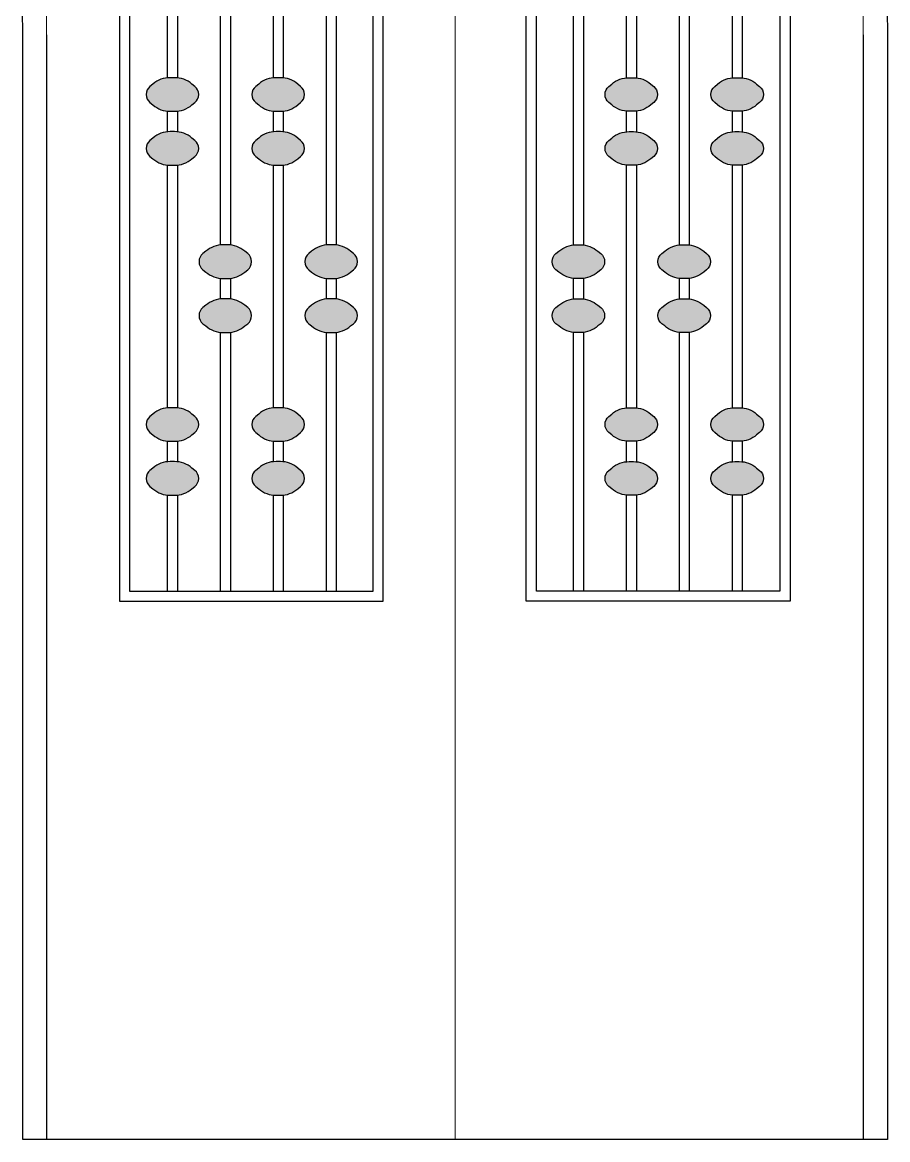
# Model space of a CAD drawing. Header units: millimetres. Extents: x 35877 to 3066687, y -650199 to -40525.
# Drawn here: x 147393.52 to 147429.53, y -180547.59 to -180501.09 of the extents above; entities that cross this region are included whole.
import ezdxf

# ---------------------------------------------------------------- set-up
doc = ezdxf.new("R2010")
doc.units = ezdxf.units.MM
doc.header["$MEASUREMENT"] = 0
for name, color, linetype, lineweight in [('A8_FURNITURE', 32, 'Continuous', 30), ('doors', 36, 'Continuous', 15), ('Elevation 4.5', 206, 'Continuous', 5), ('wall', 7, 'Continuous', 30)]:
    doc.layers.add(name, color=color, linetype=linetype, lineweight=lineweight)

msp = doc.modelspace()

# ---------------------------------------------------------------- hatches: boundary and pattern name
at = {"layer": 'Elevation 4.5', "lineweight": 0, "true_color": 0x000000, "transparency": 33554628}
h = msp.add_hatch(color=18, dxfattribs=at)
h.dxf.hatch_style = 1
h.paths.add_polyline_path([(147398.67, -180504.097, -0.233569), (147398.831, -180503.758), (147398.953, -180503.661, -0.186647), (147399.672, -180503.394), (147399.855, -180503.394, -0.186647), (147400.574, -180503.661), (147400.696, -180503.758, -0.229438), (147400.857, -180504.09, -0.233569), (147400.696, -180504.428), (147400.574, -180504.525, -0.186647), (147399.855, -180504.793), (147399.672, -180504.793, -0.186647), (147398.953, -180504.525), (147398.831, -180504.428, -0.229438)])
h = msp.add_hatch(color=18, dxfattribs=at)
h.dxf.hatch_style = 1
h.paths.add_polyline_path([(147403.074, -180504.097, -0.233569), (147403.234, -180503.758), (147403.357, -180503.661, -0.186647), (147404.076, -180503.394), (147404.259, -180503.394, -0.186647), (147404.978, -180503.661), (147405.1, -180503.758, -0.229438), (147405.261, -180504.09, -0.233569), (147405.1, -180504.428), (147404.978, -180504.525, -0.186647), (147404.259, -180504.793), (147404.076, -180504.793, -0.186647), (147403.357, -180504.525), (147403.234, -180504.428, -0.229438)])
h = msp.add_hatch(color=18, dxfattribs=at)
h.dxf.hatch_style = 1
h.paths.add_polyline_path([(147419.955, -180504.097, 0.233569), (147419.794, -180503.758), (147419.672, -180503.661, 0.186647), (147418.953, -180503.394), (147418.77, -180503.394, 0.186647), (147418.051, -180503.661), (147417.928, -180503.758, 0.229438), (147417.768, -180504.09, 0.233569), (147417.928, -180504.428), (147418.051, -180504.525, 0.186647), (147418.77, -180504.793), (147418.953, -180504.793, 0.186647), (147419.672, -180504.525), (147419.794, -180504.428, 0.229438)])
h = msp.add_hatch(color=18, dxfattribs=at)
h.dxf.hatch_style = 1
h.paths.add_polyline_path([(147424.359, -180504.097, 0.233569), (147424.198, -180503.758), (147424.076, -180503.661, 0.186647), (147423.357, -180503.394), (147423.174, -180503.394, 0.186647), (147422.455, -180503.661), (147422.332, -180503.758, 0.229438), (147422.172, -180504.09, 0.233569), (147422.332, -180504.428), (147422.455, -180504.525, 0.186647), (147423.174, -180504.793), (147423.357, -180504.793, 0.186647), (147424.076, -180504.525), (147424.198, -180504.428, 0.229438)])
h = msp.add_hatch(color=18, dxfattribs=at)
h.dxf.hatch_style = 1
h.paths.add_polyline_path([(147398.67, -180506.341, -0.233569), (147398.831, -180506.003), (147398.953, -180505.906, -0.186647), (147399.672, -180505.639), (147399.855, -180505.639, -0.186647), (147400.574, -180505.906), (147400.696, -180506.003, -0.229438), (147400.857, -180506.335, -0.233569), (147400.696, -180506.673), (147400.574, -180506.77, -0.186647), (147399.855, -180507.038), (147399.672, -180507.038, -0.186647), (147398.953, -180506.77), (147398.831, -180506.673, -0.229438)])
h = msp.add_hatch(color=18, dxfattribs=at)
h.dxf.hatch_style = 1
h.paths.add_polyline_path([(147403.074, -180506.341, -0.233569), (147403.234, -180506.003), (147403.357, -180505.906, -0.186647), (147404.076, -180505.639), (147404.259, -180505.639, -0.186647), (147404.978, -180505.906), (147405.1, -180506.003, -0.229438), (147405.261, -180506.335, -0.233569), (147405.1, -180506.673), (147404.978, -180506.77, -0.186647), (147404.259, -180507.038), (147404.076, -180507.038, -0.186647), (147403.357, -180506.77), (147403.234, -180506.673, -0.229438)])
h = msp.add_hatch(color=18, dxfattribs=at)
h.dxf.hatch_style = 1
h.paths.add_polyline_path([(147419.955, -180506.341, 0.233569), (147419.794, -180506.003), (147419.672, -180505.906, 0.186647), (147418.953, -180505.639), (147418.77, -180505.639, 0.186647), (147418.051, -180505.906), (147417.928, -180506.003, 0.229438), (147417.768, -180506.335, 0.233569), (147417.928, -180506.673), (147418.051, -180506.77, 0.186647), (147418.77, -180507.038), (147418.953, -180507.038, 0.186647), (147419.672, -180506.77), (147419.794, -180506.673, 0.229438)])
h = msp.add_hatch(color=18, dxfattribs=at)
h.dxf.hatch_style = 1
h.paths.add_polyline_path([(147424.359, -180506.341, 0.233569), (147424.198, -180506.003), (147424.076, -180505.906, 0.186647), (147423.357, -180505.639), (147423.174, -180505.639, 0.186647), (147422.455, -180505.906), (147422.332, -180506.003, 0.229438), (147422.172, -180506.335, 0.233569), (147422.332, -180506.673), (147422.455, -180506.77, 0.186647), (147423.174, -180507.038), (147423.357, -180507.038, 0.186647), (147424.076, -180506.77), (147424.198, -180506.673, 0.229438)])
h = msp.add_hatch(color=18, dxfattribs=at)
h.dxf.hatch_style = 1
h.paths.add_polyline_path([(147400.872, -180511.054, -0.233569), (147401.033, -180510.716), (147401.155, -180510.619, -0.186647), (147401.874, -180510.352), (147402.057, -180510.352, -0.186647), (147402.776, -180510.619), (147402.898, -180510.716, -0.229438), (147403.059, -180511.048, -0.233569), (147402.898, -180511.386), (147402.776, -180511.483, -0.186647), (147402.057, -180511.751), (147401.874, -180511.751, -0.186647), (147401.155, -180511.483), (147401.033, -180511.386, -0.229438)])
h = msp.add_hatch(color=18, dxfattribs=at)
h.dxf.hatch_style = 1
h.paths.add_polyline_path([(147405.276, -180511.054, -0.233569), (147405.436, -180510.716), (147405.559, -180510.619, -0.186647), (147406.278, -180510.352), (147406.461, -180510.352, -0.186647), (147407.18, -180510.619), (147407.302, -180510.716, -0.229438), (147407.463, -180511.048, -0.233569), (147407.302, -180511.386), (147407.18, -180511.483, -0.186647), (147406.461, -180511.751), (147406.278, -180511.751, -0.186647), (147405.559, -180511.483), (147405.436, -180511.386, -0.229438)])
h = msp.add_hatch(color=18, dxfattribs=at)
h.dxf.hatch_style = 1
h.paths.add_polyline_path([(147417.753, -180511.054, 0.233569), (147417.592, -180510.716), (147417.47, -180510.619, 0.186647), (147416.751, -180510.352), (147416.568, -180510.352, 0.186647), (147415.849, -180510.619), (147415.727, -180510.716, 0.229438), (147415.566, -180511.048, 0.233569), (147415.727, -180511.386), (147415.849, -180511.483, 0.186647), (147416.568, -180511.751), (147416.751, -180511.751, 0.186647), (147417.47, -180511.483), (147417.592, -180511.386, 0.229438)])
h = msp.add_hatch(color=18, dxfattribs=at)
h.dxf.hatch_style = 1
h.paths.add_polyline_path([(147422.157, -180511.054, 0.233569), (147421.996, -180510.716), (147421.874, -180510.619, 0.186647), (147421.155, -180510.352), (147420.972, -180510.352, 0.186647), (147420.253, -180510.619), (147420.13, -180510.716, 0.229438), (147419.97, -180511.048, 0.233569), (147420.13, -180511.386), (147420.253, -180511.483, 0.186647), (147420.972, -180511.751), (147421.155, -180511.751, 0.186647), (147421.874, -180511.483), (147421.996, -180511.386, 0.229438)])
h = msp.add_hatch(color=18, dxfattribs=at)
h.dxf.hatch_style = 1
h.paths.add_polyline_path([(147400.872, -180513.299, -0.233569), (147401.033, -180512.961), (147401.155, -180512.864, -0.186647), (147401.874, -180512.597), (147402.057, -180512.597, -0.186647), (147402.776, -180512.864), (147402.898, -180512.961, -0.229438), (147403.059, -180513.293, -0.233569), (147402.898, -180513.631), (147402.776, -180513.728, -0.186647), (147402.057, -180513.996), (147401.874, -180513.996, -0.186647), (147401.155, -180513.728), (147401.033, -180513.631, -0.229438)])
h = msp.add_hatch(color=18, dxfattribs=at)
h.dxf.hatch_style = 1
h.paths.add_polyline_path([(147405.276, -180513.299, -0.233569), (147405.436, -180512.961), (147405.559, -180512.864, -0.186647), (147406.278, -180512.597), (147406.461, -180512.597, -0.186647), (147407.18, -180512.864), (147407.302, -180512.961, -0.229438), (147407.463, -180513.293, -0.233569), (147407.302, -180513.631), (147407.18, -180513.728, -0.186647), (147406.461, -180513.996), (147406.278, -180513.996, -0.186647), (147405.559, -180513.728), (147405.436, -180513.631, -0.229438)])
h = msp.add_hatch(color=18, dxfattribs=at)
h.dxf.hatch_style = 1
h.paths.add_polyline_path([(147417.753, -180513.299, 0.233569), (147417.592, -180512.961), (147417.47, -180512.864, 0.186647), (147416.751, -180512.597), (147416.568, -180512.597, 0.186647), (147415.849, -180512.864), (147415.727, -180512.961, 0.229438), (147415.566, -180513.293, 0.233569), (147415.727, -180513.631), (147415.849, -180513.728, 0.186647), (147416.568, -180513.996), (147416.751, -180513.996, 0.186647), (147417.47, -180513.728), (147417.592, -180513.631, 0.229438)])
h = msp.add_hatch(color=18, dxfattribs=at)
h.dxf.hatch_style = 1
h.paths.add_polyline_path([(147422.157, -180513.299, 0.233569), (147421.996, -180512.961), (147421.874, -180512.864, 0.186647), (147421.155, -180512.597), (147420.972, -180512.597, 0.186647), (147420.253, -180512.864), (147420.13, -180512.961, 0.229438), (147419.97, -180513.293, 0.233569), (147420.13, -180513.631), (147420.253, -180513.728, 0.186647), (147420.972, -180513.996), (147421.155, -180513.996, 0.186647), (147421.874, -180513.728), (147421.996, -180513.631, 0.229438)])
h = msp.add_hatch(color=18, dxfattribs=at)
h.dxf.hatch_style = 1
h.paths.add_polyline_path([(147398.67, -180517.83, -0.233569), (147398.831, -180517.491), (147398.953, -180517.395, -0.186647), (147399.672, -180517.127), (147399.855, -180517.127, -0.186647), (147400.574, -180517.395), (147400.696, -180517.491, -0.229438), (147400.857, -180517.823, -0.233569), (147400.696, -180518.162), (147400.574, -180518.258, -0.186647), (147399.855, -180518.526), (147399.672, -180518.526, -0.186647), (147398.953, -180518.258), (147398.831, -180518.162, -0.229438)])
h = msp.add_hatch(color=18, dxfattribs=at)
h.dxf.hatch_style = 1
h.paths.add_polyline_path([(147403.074, -180517.83, -0.233569), (147403.234, -180517.491), (147403.357, -180517.395, -0.186647), (147404.076, -180517.127), (147404.259, -180517.127, -0.186647), (147404.978, -180517.395), (147405.1, -180517.491, -0.229438), (147405.261, -180517.823, -0.233569), (147405.1, -180518.162), (147404.978, -180518.258, -0.186647), (147404.259, -180518.526), (147404.076, -180518.526, -0.186647), (147403.357, -180518.258), (147403.234, -180518.162, -0.229438)])
h = msp.add_hatch(color=18, dxfattribs=at)
h.dxf.hatch_style = 1
h.paths.add_polyline_path([(147419.955, -180517.83, 0.233569), (147419.794, -180517.491), (147419.672, -180517.395, 0.186647), (147418.953, -180517.127), (147418.77, -180517.127, 0.186647), (147418.051, -180517.395), (147417.928, -180517.491, 0.229438), (147417.768, -180517.823, 0.233569), (147417.928, -180518.162), (147418.051, -180518.258, 0.186647), (147418.77, -180518.526), (147418.953, -180518.526, 0.186647), (147419.672, -180518.258), (147419.794, -180518.162, 0.229438)])
h = msp.add_hatch(color=18, dxfattribs=at)
h.dxf.hatch_style = 1
h.paths.add_polyline_path([(147424.359, -180517.83, 0.233569), (147424.198, -180517.491), (147424.076, -180517.395, 0.186647), (147423.357, -180517.127), (147423.174, -180517.127, 0.186647), (147422.455, -180517.395), (147422.332, -180517.491, 0.229438), (147422.172, -180517.823, 0.233569), (147422.332, -180518.162), (147422.455, -180518.258, 0.186647), (147423.174, -180518.526), (147423.357, -180518.526, 0.186647), (147424.076, -180518.258), (147424.198, -180518.162, 0.229438)])
h = msp.add_hatch(color=18, dxfattribs=at)
h.dxf.hatch_style = 1
h.paths.add_polyline_path([(147398.67, -180520.075, -0.233569), (147398.831, -180519.736), (147398.953, -180519.639, -0.186647), (147399.672, -180519.372), (147399.855, -180519.372, -0.186647), (147400.574, -180519.639), (147400.696, -180519.736, -0.229438), (147400.857, -180520.068, -0.233569), (147400.696, -180520.406), (147400.574, -180520.503, -0.186647), (147399.855, -180520.771), (147399.672, -180520.771, -0.186647), (147398.953, -180520.503), (147398.831, -180520.406, -0.229438)])
h = msp.add_hatch(color=18, dxfattribs=at)
h.dxf.hatch_style = 1
h.paths.add_polyline_path([(147403.074, -180520.075, -0.233569), (147403.234, -180519.736), (147403.357, -180519.639, -0.186647), (147404.076, -180519.372), (147404.259, -180519.372, -0.186647), (147404.978, -180519.639), (147405.1, -180519.736, -0.229438), (147405.261, -180520.068, -0.233569), (147405.1, -180520.406), (147404.978, -180520.503, -0.186647), (147404.259, -180520.771), (147404.076, -180520.771, -0.186647), (147403.357, -180520.503), (147403.234, -180520.406, -0.229438)])
h = msp.add_hatch(color=18, dxfattribs=at)
h.dxf.hatch_style = 1
h.paths.add_polyline_path([(147419.955, -180520.075, 0.233569), (147419.794, -180519.736), (147419.672, -180519.639, 0.186647), (147418.953, -180519.372), (147418.77, -180519.372, 0.186647), (147418.051, -180519.639), (147417.928, -180519.736, 0.229438), (147417.768, -180520.068, 0.233569), (147417.928, -180520.406), (147418.051, -180520.503, 0.186647), (147418.77, -180520.771), (147418.953, -180520.771, 0.186647), (147419.672, -180520.503), (147419.794, -180520.406, 0.229438)])
h = msp.add_hatch(color=18, dxfattribs=at)
h.dxf.hatch_style = 1
h.paths.add_polyline_path([(147424.359, -180520.075, 0.233569), (147424.198, -180519.736), (147424.076, -180519.639, 0.186647), (147423.357, -180519.372), (147423.174, -180519.372, 0.186647), (147422.455, -180519.639), (147422.332, -180519.736, 0.229438), (147422.172, -180520.068, 0.233569), (147422.332, -180520.406), (147422.455, -180520.503, 0.186647), (147423.174, -180520.771), (147423.357, -180520.771, 0.186647), (147424.076, -180520.503), (147424.198, -180520.406, 0.229438)])

# ---------------------------------------------------------------- linework, layer by layer
at = {"layer": 'A8_FURNITURE', "color": 18, "lineweight": 0, "true_color": 0x000000, "transparency": 33554687}
for points in [[(147394.519, -180455.591), (147411.536, -180455.591), (147411.536, -180547.591), (147394.519, -180547.591)], [(147411.536, -180547.591), (147428.51, -180547.591), (147428.51, -180455.591), (147411.536, -180455.591)]]:
    msp.add_lwpolyline(points, close=True, dxfattribs=at)
at = {"layer": 'doors', "transparency": 33554687}
msp.add_lwpolyline([(147394.54, -180547.591), (147394.519, -180455.591), (147428.51, -180455.591), (147428.531, -180547.591)], close=True, dxfattribs=at)
at = {"layer": 'Elevation 4.5', "color": 18, "lineweight": 30, "true_color": 0x000000, "transparency": 33554687}
for p, q in [((147399.552, -180493.304), (147399.552, -180503.403)), ((147399.975, -180493.304), (147399.975, -180503.403)), ((147403.956, -180493.304), (147403.956, -180503.403)), ((147404.379, -180493.304), (147404.379, -180503.403)), ((147418.65, -180493.304), (147418.65, -180503.403)), ((147419.073, -180493.304), (147419.073, -180503.403)), ((147423.054, -180493.304), (147423.054, -180503.403)), ((147423.477, -180493.304), (147423.477, -180503.403)), ((147401.754, -180500.104), (147401.754, -180510.357)), ((147402.177, -180500.104), (147402.177, -180510.357)), ((147406.158, -180500.104), (147406.158, -180510.357)), ((147406.581, -180500.104), (147406.581, -180510.357)), ((147416.448, -180500.104), (147416.448, -180510.357)), ((147416.871, -180500.104), (147416.871, -180510.357)), ((147420.852, -180500.104), (147420.852, -180510.357)), ((147421.275, -180500.104), (147421.275, -180510.357)), ((147399.552, -180504.787), (147399.552, -180505.644)), ((147399.975, -180504.787), (147399.975, -180505.644)), ((147403.956, -180504.787), (147403.956, -180505.644)), ((147404.379, -180504.787), (147404.379, -180505.644)), ((147418.65, -180504.787), (147418.65, -180505.644)), ((147419.073, -180504.787), (147419.073, -180505.644)), ((147423.054, -180504.787), (147423.054, -180505.644)), ((147423.477, -180504.787), (147423.477, -180505.644)), ((147399.552, -180507.032), (147399.552, -180517.132)), ((147399.975, -180507.032), (147399.975, -180517.132)), ((147403.956, -180507.032), (147403.956, -180517.132)), ((147404.379, -180507.032), (147404.379, -180517.132)), ((147418.65, -180507.032), (147418.65, -180517.132)), ((147419.073, -180507.032), (147419.073, -180517.132)), ((147423.054, -180507.032), (147423.054, -180517.132)), ((147423.477, -180507.032), (147423.477, -180517.132)), ((147401.754, -180511.745), (147401.754, -180512.602)), ((147402.177, -180511.745), (147402.177, -180512.602)), ((147406.158, -180511.745), (147406.158, -180512.602)), ((147406.581, -180511.745), (147406.581, -180512.602)), ((147416.448, -180511.745), (147416.448, -180512.602)), ((147416.871, -180511.745), (147416.871, -180512.602)), ((147420.852, -180511.745), (147420.852, -180512.602)), ((147421.275, -180511.745), (147421.275, -180512.602)), ((147401.754, -180513.99), (147401.754, -180524.761)), ((147402.177, -180513.99), (147402.177, -180524.761)), ((147406.158, -180513.99), (147406.158, -180524.761)), ((147406.581, -180513.99), (147406.581, -180524.761)), ((147416.448, -180513.99), (147416.448, -180524.761)), ((147416.871, -180513.99), (147416.871, -180524.761)), ((147420.852, -180513.99), (147420.852, -180524.761)), ((147421.275, -180513.99), (147421.275, -180524.761)), ((147399.552, -180518.521), (147399.552, -180519.377)), ((147399.975, -180518.521), (147399.975, -180519.377)), ((147403.956, -180518.521), (147403.956, -180519.377)), ((147404.379, -180518.521), (147404.379, -180519.377)), ((147418.65, -180518.521), (147418.65, -180519.377)), ((147419.073, -180518.521), (147419.073, -180519.377)), ((147423.054, -180518.521), (147423.054, -180519.377)), ((147423.477, -180518.521), (147423.477, -180519.377)), ((147399.552, -180520.766), (147399.552, -180524.761)), ((147399.975, -180520.766), (147399.975, -180524.761)), ((147403.956, -180520.766), (147403.956, -180524.761)), ((147404.379, -180520.766), (147404.379, -180524.761)), ((147418.65, -180520.766), (147418.65, -180524.761)), ((147419.073, -180520.766), (147419.073, -180524.761)), ((147423.054, -180520.766), (147423.054, -180524.761)), ((147423.477, -180520.766), (147423.477, -180524.761))]:
    msp.add_line(p, q, dxfattribs=at)
for points in [[(147397.561, -180525.184), (147408.536, -180525.184), (147408.536, -180469.44), (147397.561, -180469.44)], [(147425.467, -180525.184), (147414.493, -180525.184), (147414.493, -180469.44), (147425.467, -180469.44)], [(147397.984, -180524.761), (147408.113, -180524.761), (147408.113, -180469.863), (147397.984, -180469.863)], [(147425.044, -180524.761), (147414.916, -180524.761), (147414.916, -180469.863), (147425.044, -180469.863)]]:
    msp.add_lwpolyline(points, close=True, dxfattribs=at)
for points in [[(147398.67, -180504.09), (147398.67, -180504.097, 0.229438), (147398.831, -180504.428), (147398.953, -180504.525, 0.186647), (147399.672, -180504.793), (147399.855, -180504.793, 0.186647), (147400.574, -180504.525), (147400.696, -180504.428, 0.229438), (147400.857, -180504.097), (147400.857, -180504.09, 0.229438), (147400.696, -180503.758), (147400.574, -180503.661, 0.186647), (147399.855, -180503.394), (147399.672, -180503.394, 0.186647), (147398.953, -180503.661), (147398.831, -180503.758, 0.229438)], [(147403.074, -180504.09), (147403.074, -180504.097, 0.229438), (147403.234, -180504.428), (147403.357, -180504.525, 0.186647), (147404.076, -180504.793), (147404.259, -180504.793, 0.186647), (147404.978, -180504.525), (147405.1, -180504.428, 0.229438), (147405.261, -180504.097), (147405.261, -180504.09, 0.229438), (147405.1, -180503.758), (147404.978, -180503.661, 0.186647), (147404.259, -180503.394), (147404.076, -180503.394, 0.186647), (147403.357, -180503.661), (147403.234, -180503.758, 0.229438)], [(147419.955, -180504.09), (147419.955, -180504.097, -0.229438), (147419.794, -180504.428), (147419.672, -180504.525, -0.186647), (147418.953, -180504.793), (147418.77, -180504.793, -0.186647), (147418.051, -180504.525), (147417.928, -180504.428, -0.229438), (147417.768, -180504.097), (147417.768, -180504.09, -0.229438), (147417.928, -180503.758), (147418.051, -180503.661, -0.186647), (147418.77, -180503.394), (147418.953, -180503.394, -0.186647), (147419.672, -180503.661), (147419.794, -180503.758, -0.229438)], [(147424.359, -180504.09), (147424.359, -180504.097, -0.229438), (147424.198, -180504.428), (147424.076, -180504.525, -0.186647), (147423.357, -180504.793), (147423.174, -180504.793, -0.186647), (147422.455, -180504.525), (147422.332, -180504.428, -0.229438), (147422.172, -180504.097), (147422.172, -180504.09, -0.229438), (147422.332, -180503.758), (147422.455, -180503.661, -0.186647), (147423.174, -180503.394), (147423.357, -180503.394, -0.186647), (147424.076, -180503.661), (147424.198, -180503.758, -0.229438)], [(147398.67, -180506.335), (147398.67, -180506.341, 0.229438), (147398.831, -180506.673), (147398.953, -180506.77, 0.186647), (147399.672, -180507.038), (147399.855, -180507.038, 0.186647), (147400.574, -180506.77), (147400.696, -180506.673, 0.229438), (147400.857, -180506.341), (147400.857, -180506.335, 0.229438), (147400.696, -180506.003), (147400.574, -180505.906, 0.186647), (147399.855, -180505.639), (147399.672, -180505.639, 0.186647), (147398.953, -180505.906), (147398.831, -180506.003, 0.229438)], [(147403.074, -180506.335), (147403.074, -180506.341, 0.229438), (147403.234, -180506.673), (147403.357, -180506.77, 0.186647), (147404.076, -180507.038), (147404.259, -180507.038, 0.186647), (147404.978, -180506.77), (147405.1, -180506.673, 0.229438), (147405.261, -180506.341), (147405.261, -180506.335, 0.229438), (147405.1, -180506.003), (147404.978, -180505.906, 0.186647), (147404.259, -180505.639), (147404.076, -180505.639, 0.186647), (147403.357, -180505.906), (147403.234, -180506.003, 0.229438)], [(147419.955, -180506.335), (147419.955, -180506.341, -0.229438), (147419.794, -180506.673), (147419.672, -180506.77, -0.186647), (147418.953, -180507.038), (147418.77, -180507.038, -0.186647), (147418.051, -180506.77), (147417.928, -180506.673, -0.229438), (147417.768, -180506.341), (147417.768, -180506.335, -0.229438), (147417.928, -180506.003), (147418.051, -180505.906, -0.186647), (147418.77, -180505.639), (147418.953, -180505.639, -0.186647), (147419.672, -180505.906), (147419.794, -180506.003, -0.229438)], [(147424.359, -180506.335), (147424.359, -180506.341, -0.229438), (147424.198, -180506.673), (147424.076, -180506.77, -0.186647), (147423.357, -180507.038), (147423.174, -180507.038, -0.186647), (147422.455, -180506.77), (147422.332, -180506.673, -0.229438), (147422.172, -180506.341), (147422.172, -180506.335, -0.229438), (147422.332, -180506.003), (147422.455, -180505.906, -0.186647), (147423.174, -180505.639), (147423.357, -180505.639, -0.186647), (147424.076, -180505.906), (147424.198, -180506.003, -0.229438)], [(147400.872, -180511.048), (147400.872, -180511.054, 0.229438), (147401.033, -180511.386), (147401.155, -180511.483, 0.186647), (147401.874, -180511.751), (147402.057, -180511.751, 0.186647), (147402.776, -180511.483), (147402.898, -180511.386, 0.229438), (147403.059, -180511.054), (147403.059, -180511.048, 0.229438), (147402.898, -180510.716), (147402.776, -180510.619, 0.186647), (147402.057, -180510.352), (147401.874, -180510.352, 0.186647), (147401.155, -180510.619), (147401.033, -180510.716, 0.229438)], [(147405.276, -180511.048), (147405.276, -180511.054, 0.229438), (147405.436, -180511.386), (147405.559, -180511.483, 0.186647), (147406.278, -180511.751), (147406.461, -180511.751, 0.186647), (147407.18, -180511.483), (147407.302, -180511.386, 0.229438), (147407.463, -180511.054), (147407.463, -180511.048, 0.229438), (147407.302, -180510.716), (147407.18, -180510.619, 0.186647), (147406.461, -180510.352), (147406.278, -180510.352, 0.186647), (147405.559, -180510.619), (147405.436, -180510.716, 0.229438)], [(147417.753, -180511.048), (147417.753, -180511.054, -0.229438), (147417.592, -180511.386), (147417.47, -180511.483, -0.186647), (147416.751, -180511.751), (147416.568, -180511.751, -0.186647), (147415.849, -180511.483), (147415.727, -180511.386, -0.229438), (147415.566, -180511.054), (147415.566, -180511.048, -0.229438), (147415.727, -180510.716), (147415.849, -180510.619, -0.186647), (147416.568, -180510.352), (147416.751, -180510.352, -0.186647), (147417.47, -180510.619), (147417.592, -180510.716, -0.229438)], [(147422.157, -180511.048), (147422.157, -180511.054, -0.229438), (147421.996, -180511.386), (147421.874, -180511.483, -0.186647), (147421.155, -180511.751), (147420.972, -180511.751, -0.186647), (147420.253, -180511.483), (147420.13, -180511.386, -0.229438), (147419.97, -180511.054), (147419.97, -180511.048, -0.229438), (147420.13, -180510.716), (147420.253, -180510.619, -0.186647), (147420.972, -180510.352), (147421.155, -180510.352, -0.186647), (147421.874, -180510.619), (147421.996, -180510.716, -0.229438)], [(147400.872, -180513.293), (147400.872, -180513.299, 0.229438), (147401.033, -180513.631), (147401.155, -180513.728, 0.186647), (147401.874, -180513.996), (147402.057, -180513.996, 0.186647), (147402.776, -180513.728), (147402.898, -180513.631, 0.229438), (147403.059, -180513.299), (147403.059, -180513.293, 0.229438), (147402.898, -180512.961), (147402.776, -180512.864, 0.186647), (147402.057, -180512.597), (147401.874, -180512.597, 0.186647), (147401.155, -180512.864), (147401.033, -180512.961, 0.229438)], [(147405.276, -180513.293), (147405.276, -180513.299, 0.229438), (147405.436, -180513.631), (147405.559, -180513.728, 0.186647), (147406.278, -180513.996), (147406.461, -180513.996, 0.186647), (147407.18, -180513.728), (147407.302, -180513.631, 0.229438), (147407.463, -180513.299), (147407.463, -180513.293, 0.229438), (147407.302, -180512.961), (147407.18, -180512.864, 0.186647), (147406.461, -180512.597), (147406.278, -180512.597, 0.186647), (147405.559, -180512.864), (147405.436, -180512.961, 0.229438)], [(147417.753, -180513.293), (147417.753, -180513.299, -0.229438), (147417.592, -180513.631), (147417.47, -180513.728, -0.186647), (147416.751, -180513.996), (147416.568, -180513.996, -0.186647), (147415.849, -180513.728), (147415.727, -180513.631, -0.229438), (147415.566, -180513.299), (147415.566, -180513.293, -0.229438), (147415.727, -180512.961), (147415.849, -180512.864, -0.186647), (147416.568, -180512.597), (147416.751, -180512.597, -0.186647), (147417.47, -180512.864), (147417.592, -180512.961, -0.229438)], [(147422.157, -180513.293), (147422.157, -180513.299, -0.229438), (147421.996, -180513.631), (147421.874, -180513.728, -0.186647), (147421.155, -180513.996), (147420.972, -180513.996, -0.186647), (147420.253, -180513.728), (147420.13, -180513.631, -0.229438), (147419.97, -180513.299), (147419.97, -180513.293, -0.229438), (147420.13, -180512.961), (147420.253, -180512.864, -0.186647), (147420.972, -180512.597), (147421.155, -180512.597, -0.186647), (147421.874, -180512.864), (147421.996, -180512.961, -0.229438)], [(147398.67, -180517.823), (147398.67, -180517.83, 0.229438), (147398.831, -180518.162), (147398.953, -180518.258, 0.186647), (147399.672, -180518.526), (147399.855, -180518.526, 0.186647), (147400.574, -180518.258), (147400.696, -180518.162, 0.229438), (147400.857, -180517.83), (147400.857, -180517.823, 0.229438), (147400.696, -180517.491), (147400.574, -180517.395, 0.186647), (147399.855, -180517.127), (147399.672, -180517.127, 0.186647), (147398.953, -180517.395), (147398.831, -180517.491, 0.229438)], [(147403.074, -180517.823), (147403.074, -180517.83, 0.229438), (147403.234, -180518.162), (147403.357, -180518.258, 0.186647), (147404.076, -180518.526), (147404.259, -180518.526, 0.186647), (147404.978, -180518.258), (147405.1, -180518.162, 0.229438), (147405.261, -180517.83), (147405.261, -180517.823, 0.229438), (147405.1, -180517.491), (147404.978, -180517.395, 0.186647), (147404.259, -180517.127), (147404.076, -180517.127, 0.186647), (147403.357, -180517.395), (147403.234, -180517.491, 0.229438)], [(147419.955, -180517.823), (147419.955, -180517.83, -0.229438), (147419.794, -180518.162), (147419.672, -180518.258, -0.186647), (147418.953, -180518.526), (147418.77, -180518.526, -0.186647), (147418.051, -180518.258), (147417.928, -180518.162, -0.229438), (147417.768, -180517.83), (147417.768, -180517.823, -0.229438), (147417.928, -180517.491), (147418.051, -180517.395, -0.186647), (147418.77, -180517.127), (147418.953, -180517.127, -0.186647), (147419.672, -180517.395), (147419.794, -180517.491, -0.229438)], [(147424.359, -180517.823), (147424.359, -180517.83, -0.229438), (147424.198, -180518.162), (147424.076, -180518.258, -0.186647), (147423.357, -180518.526), (147423.174, -180518.526, -0.186647), (147422.455, -180518.258), (147422.332, -180518.162, -0.229438), (147422.172, -180517.83), (147422.172, -180517.823, -0.229438), (147422.332, -180517.491), (147422.455, -180517.395, -0.186647), (147423.174, -180517.127), (147423.357, -180517.127, -0.186647), (147424.076, -180517.395), (147424.198, -180517.491, -0.229438)], [(147398.67, -180520.068), (147398.67, -180520.075, 0.229438), (147398.831, -180520.406), (147398.953, -180520.503, 0.186647), (147399.672, -180520.771), (147399.855, -180520.771, 0.186647), (147400.574, -180520.503), (147400.696, -180520.406, 0.229438), (147400.857, -180520.075), (147400.857, -180520.068, 0.229438), (147400.696, -180519.736), (147400.574, -180519.639, 0.186647), (147399.855, -180519.372), (147399.672, -180519.372, 0.186647), (147398.953, -180519.639), (147398.831, -180519.736, 0.229438)], [(147403.074, -180520.068), (147403.074, -180520.075, 0.229438), (147403.234, -180520.406), (147403.357, -180520.503, 0.186647), (147404.076, -180520.771), (147404.259, -180520.771, 0.186647), (147404.978, -180520.503), (147405.1, -180520.406, 0.229438), (147405.261, -180520.075), (147405.261, -180520.068, 0.229438), (147405.1, -180519.736), (147404.978, -180519.639, 0.186647), (147404.259, -180519.372), (147404.076, -180519.372, 0.186647), (147403.357, -180519.639), (147403.234, -180519.736, 0.229438)], [(147419.955, -180520.068), (147419.955, -180520.075, -0.229438), (147419.794, -180520.406), (147419.672, -180520.503, -0.186647), (147418.953, -180520.771), (147418.77, -180520.771, -0.186647), (147418.051, -180520.503), (147417.928, -180520.406, -0.229438), (147417.768, -180520.075), (147417.768, -180520.068, -0.229438), (147417.928, -180519.736), (147418.051, -180519.639, -0.186647), (147418.77, -180519.372), (147418.953, -180519.372, -0.186647), (147419.672, -180519.639), (147419.794, -180519.736, -0.229438)], [(147424.359, -180520.068), (147424.359, -180520.075, -0.229438), (147424.198, -180520.406), (147424.076, -180520.503, -0.186647), (147423.357, -180520.771), (147423.174, -180520.771, -0.186647), (147422.455, -180520.503), (147422.332, -180520.406, -0.229438), (147422.172, -180520.075), (147422.172, -180520.068, -0.229438), (147422.332, -180519.736), (147422.455, -180519.639, -0.186647), (147423.174, -180519.372), (147423.357, -180519.372, -0.186647), (147424.076, -180519.639), (147424.198, -180519.736, -0.229438)]]:
    msp.add_lwpolyline(points, format="xyb", close=True, dxfattribs=at)
at = {"layer": 'wall', "transparency": 33554687}
msp.add_lwpolyline([(147393.54, -180547.591), (147393.519, -180454.591), (147429.509, -180454.591), (147429.531, -180547.591)], close=True, dxfattribs=at)

doc.saveas('drawing.dxf')
